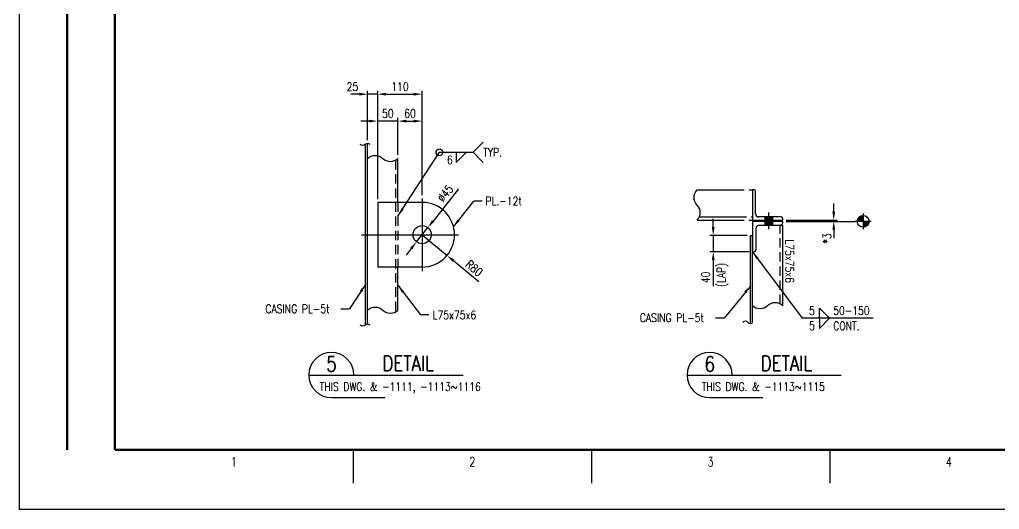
# Model space of a CAD drawing. Header units: millimetres. Extents: x 0 to 134087, y -49114 to 20834.
# Drawn here: x 46775 to 54046, y -48879 to -45241 of the extents above; entities that cross this region are included whole.
import ezdxf
from ezdxf.enums import TextEntityAlignment as Align

# ---------------------------------------------------------------- set-up
doc = ezdxf.new("R2010")
doc.units = ezdxf.units.MM
doc.header["$LTSCALE"] = 35
for name, pattern in [('JNK-CENTER', [34, 30, -1.5, 1, -1.5]), ('JNK-HIDDEN', [3, 2, -1]), ('JNK-PHANTOM', [15, 10, -1, 1, -1, 1, -1])]:
    doc.linetypes.add(name, pattern=pattern)
for name, color, linetype in [('CEN-R', 1, 'JNK-CENTER'), ('CON-C', 4, 'Continuous'), ('CON-G', 3, 'Continuous'), ('CON-W', 7, 'Continuous'), ('CON-Y', 2, 'Continuous'), ('Dim-W', 7, 'Continuous'), ('HID-Y', 2, 'JNK-HIDDEN'), ('PHA-M', 6, 'JNK-PHANTOM'), ('STL-OBJT', 7, 'Continuous'), ('TXT-Y', 2, 'Continuous')]:
    doc.layers.add(name, color=color, linetype=linetype)
doc.styles.add('ROMANS', font='ROMANS.shx', dxfattribs={"width": 0.8})
doc.styles.add('SIMPLEX', font='simplex.shx', dxfattribs={"width": 0.8})
doc.dimstyles.new('DIM25x3', dxfattribs={"dimscale": 25, "dimtxt": 2.5, "dimasz": 2.5, "dimexe": 1, "dimexo": 1, "dimgap": 1, "dimtad": 1, "dimdec": 0, "dimlfac": 0.4, "dimdsep": 46, "dimtxsty": 'SIMPLEX', "dimcen": 0, "dimclrt": 2, "dimazin": 2, "dimtfac": 1, "dimtdec": 0, "dimtmove": 2, "dimatfit": 2, "dimfxl": 0.18, "dimtfill": 1, "dimtolj": 1, "dimtzin": 0, "dimarcsym": 0})

# ---------------------------------------------------------------- blocks, each defined once
blk = doc.blocks.new('TITLE')
at = {"color": 7}
for p, q in [((0, 0), (0, 594.85)), ((99.02, 17.68), (99.02, 7.78)), ((169.76, 17.68), (169.76, 7.78)), ((240.49, 17.68), (240.49, 7.78)), ((841, 0), (0, 0))]:
    blk.add_line(p, q, dxfattribs=at)
at = {"color": 7, "const_width": 0.707}
for points in [[(14.15, 577.17), (14.15, 17.68)], [(28.29, 17.68), (28.29, 577.52)], [(28.29, 17.68), (823.67, 17.68)]]:
    blk.add_lwpolyline(points, dxfattribs=at)
at = {"color": 7, "style": 'ROMANS', "width": 0.7}
for s, p in [('1', (63.66, 14.15)), ('2', (134.39, 14.15)), ('3', (205.12, 14.15)), ('4', (275.85, 14.15))]:
    blk.add_text(s, height=2.83, dxfattribs=at).set_placement(p, align=Align.MIDDLE)
blk = doc.blocks.new('SECTITLE')
at = {"layer": 'CON-G'}
for p, q in [((-1.7, 0), (44.1, 0)), ((5, -6.7), (20.86, -6.7))]:
    blk.add_line(p, q, dxfattribs=at)
blk.add_arc((5, 0), 6.7, 0, 270, dxfattribs=at)
at = {"layer": 'CON-C', "style": 'SIMPLEX', "width": 0.8}
for tag, p in [('A', (5.06, 1.04)), ('ELEVATION', (27.83, 1.22))]:
    blk.add_attdef(tag, text='', height=4.5, dxfattribs=at).set_placement(p, align=Align.CENTER)
at = {"layer": 'CON-Y', "style": 'SIMPLEX', "width": 0.8}
blk.add_attdef('H0000-0000', (1.54, -4.72), '', height=2.5, dxfattribs=at)
blk.add_attdef('SCALE', text='', height=2.5, dxfattribs=at).set_placement((44.9, -3.72), align=Align.RIGHT)
blk = doc.blocks.new('*D2556')
at = {"layer": 'DEFPOINTS', "color": 0, "transparency": 16777216}
for p in [(49762.7, -46839), (49947, -46992.7)]:
    blk.add_point(p, dxfattribs=at)
at = {"layer": 'Dim-W', "color": 0, "lineweight": -2, "transparency": 16777216}
for p, q in [((49762.7, -46839), (49947, -46992.7)), ((50182, -47188.7), (49995, -47032.8))]:
    blk.add_line(p, q, dxfattribs=at)
at = {"layer": 'Dim-W', "color": 0, "transparency": 16777216}
blk.add_solid([(50001.7, -47024.8), (49988.3, -47040.8), (49947, -46992.7)], dxfattribs=at)
at = {"layer": 'Dim-W', "color": 2, "transparency": 16777216, "insert": (50148.5, -47087.5), "char_height": 62.5, "attachment_point": 5, "rotation": 320.17067, "style": 'SIMPLEX', "bg_fill": 3, "box_fill_scale": 1.1, "bg_fill_color": 256, "bg_fill_true_color": 13158600, "bg_fill_transparency": 0}
blk.add_mtext('\\A1;R80', dxfattribs=at)
blk = doc.blocks.new('*D2557')
at = {"layer": 'DEFPOINTS', "color": 0, "transparency": 16777216}
for p in [(49804.6, -46786.1), (49720.8, -46891.9)]:
    blk.add_point(p, dxfattribs=at)
at = {"layer": 'Dim-W', "color": 0, "lineweight": -2, "transparency": 16777216}
for p, q in [((50032.8, -46498.5), (49843.5, -46737.2)), ((49720.8, -46891.9), (49804.6, -46786.1)), ((49681.9, -46940.9), (49643.1, -46989.8))]:
    blk.add_line(p, q, dxfattribs=at)
at = {"layer": 'Dim-W', "color": 0, "transparency": 16777216}
for points in [[(49835.3, -46730.7), (49851.6, -46743.6), (49804.6, -46786.1)], [(49673.8, -46934.4), (49690.1, -46947.3), (49720.8, -46891.9)]]:
    blk.add_solid(points, dxfattribs=at)
at = {"layer": 'Dim-W', "color": 2, "transparency": 16777216, "insert": (49934, -46532.6), "char_height": 62.5, "attachment_point": 5, "rotation": 51.57857, "style": 'SIMPLEX', "bg_fill": 3, "box_fill_scale": 1.1, "bg_fill_color": 256, "bg_fill_true_color": 13158600, "bg_fill_transparency": 0}
blk.add_mtext('\\A1;∅45', dxfattribs=at)
blk = doc.blocks.new('*D2558')
at = {"layer": 'DEFPOINTS', "color": 0, "transparency": 16777216}
for p in [(49762.7, -45994.9), (49582.7, -46271.7), (49762.7, -46569)]:
    blk.add_point(p, dxfattribs=at)
at = {"layer": 'Dim-W', "color": 0, "lineweight": -2, "transparency": 16777216}
for p, q in [((49582.7, -46246.7), (49582.7, -45969.9)), ((49645.2, -45994.9), (49700.2, -45994.9)), ((49762.7, -46544), (49762.7, -45969.9))]:
    blk.add_line(p, q, dxfattribs=at)
at = {"layer": 'Dim-W', "color": 0, "transparency": 16777216}
for points in [[(49645.2, -45984.5), (49645.2, -46005.4), (49582.7, -45994.9)], [(49700.2, -45984.5), (49700.2, -46005.4), (49762.7, -45994.9)]]:
    blk.add_solid(points, dxfattribs=at)
at = {"layer": 'Dim-W', "color": 2, "transparency": 16777216, "insert": (49672.7, -45938.7), "char_height": 62.5, "attachment_point": 5, "style": 'SIMPLEX', "bg_fill": 3, "box_fill_scale": 1.1, "bg_fill_color": 256, "bg_fill_true_color": 13158600, "bg_fill_transparency": 0}
blk.add_mtext('\\A1;60', dxfattribs=at)
blk = doc.blocks.new('*D2559')
at = {"layer": 'DEFPOINTS', "color": 0, "transparency": 16777216}
blk.add_point((49432.7, -46599), dxfattribs=at)
at = {"layer": 'Dim-W', "color": 0, "lineweight": -2, "transparency": 16777216}
for p, q in [((49370.2, -45994.9), (49307.7, -45994.9)), ((49432.7, -46574), (49432.7, -45969.9)), ((49582.7, -45994.9), (49432.7, -45994.9)), ((49645.2, -45994.9), (49707.7, -45994.9))]:
    blk.add_line(p, q, dxfattribs=at)
at = {"layer": 'Dim-W', "color": 0, "transparency": 16777216}
for points in [[(49370.2, -45984.5), (49370.2, -46005.4), (49432.7, -45994.9)], [(49645.2, -45984.5), (49645.2, -46005.4), (49582.7, -45994.9)]]:
    blk.add_solid(points, dxfattribs=at)
at = {"layer": 'Dim-W', "color": 2, "transparency": 16777216, "insert": (49507.7, -45938.7), "char_height": 62.5, "attachment_point": 5, "style": 'SIMPLEX', "bg_fill": 3, "box_fill_scale": 1.1, "bg_fill_color": 256, "bg_fill_true_color": 13158600, "bg_fill_transparency": 0}
blk.add_mtext('\\A1;50', dxfattribs=at)
at = {"layer": 'DEFPOINTS', "color": 0, "transparency": 16777216}
for p in [(49432.7, -45994.9), (49582.7, -45994.9)]:
    blk.add_point(p, dxfattribs=at)
blk = doc.blocks.new('*D2560')
at = {"layer": 'DEFPOINTS', "color": 0, "transparency": 16777216}
for p in [(49762.7, -45794.9), (49432.7, -46599), (49762.7, -46569)]:
    blk.add_point(p, dxfattribs=at)
at = {"layer": 'Dim-W', "color": 0, "lineweight": -2, "transparency": 16777216}
for p, q in [((49432.7, -46574), (49432.7, -45769.9)), ((49495.2, -45794.9), (49700.2, -45794.9)), ((49762.7, -46544), (49762.7, -45769.9))]:
    blk.add_line(p, q, dxfattribs=at)
at = {"layer": 'Dim-W', "color": 0, "transparency": 16777216}
for points in [[(49495.2, -45784.5), (49495.2, -45805.4), (49432.7, -45794.9)], [(49700.2, -45784.5), (49700.2, -45805.4), (49762.7, -45794.9)]]:
    blk.add_solid(points, dxfattribs=at)
at = {"layer": 'Dim-W', "color": 2, "transparency": 16777216, "insert": (49597.7, -45738.7), "char_height": 62.5, "attachment_point": 5, "style": 'SIMPLEX', "bg_fill": 3, "box_fill_scale": 1.1, "bg_fill_color": 256, "bg_fill_true_color": 13158600, "bg_fill_transparency": 0}
blk.add_mtext('\\A1;110', dxfattribs=at)
blk = doc.blocks.new('*D2561')
at = {"layer": 'DEFPOINTS', "color": 0, "transparency": 16777216}
for p in [(49357.7, -45794.9), (49357.7, -46162), (49432.7, -46599)]:
    blk.add_point(p, dxfattribs=at)
at = {"layer": 'Dim-W', "color": 0, "lineweight": -2, "transparency": 16777216}
for p, q in [((49295.2, -45794.9), (49232.7, -45794.9)), ((49357.7, -46137), (49357.7, -45769.9)), ((49432.7, -45794.9), (49357.7, -45794.9)), ((49432.7, -46574), (49432.7, -45769.9)), ((49495.2, -45794.9), (49557.7, -45794.9))]:
    blk.add_line(p, q, dxfattribs=at)
at = {"layer": 'Dim-W', "color": 0, "transparency": 16777216}
blk.add_solid([(49495.2, -45784.5), (49495.2, -45805.4), (49432.7, -45794.9)], dxfattribs=at)
at = {"layer": 'Dim-W', "color": 2, "transparency": 16777216, "insert": (49245, -45738.8), "char_height": 62.5, "attachment_point": 5, "style": 'SIMPLEX', "bg_fill": 3, "box_fill_scale": 1.1, "bg_fill_color": 256, "bg_fill_true_color": 13158600, "bg_fill_transparency": 0}
blk.add_mtext('\\A1;25', dxfattribs=at)
at = {"layer": 'Dim-W', "color": 0, "transparency": 16777216}
blk.add_solid([(49295.2, -45784.5), (49295.2, -45805.4), (49357.7, -45794.9)], dxfattribs=at)
blk = doc.blocks.new('*D2562')
at = {"layer": 'DEFPOINTS', "color": 0, "transparency": 16777216}
for p in [(52198.6, -46845), (51922.5, -46965), (52213.6, -46965)]:
    blk.add_point(p, dxfattribs=at)
at = {"layer": 'Dim-W', "color": 0, "lineweight": -2, "transparency": 16777216}
for p, q in [((51922.5, -46782.5), (51922.5, -46720)), ((52173.6, -46845), (51897.5, -46845)), ((51922.5, -46845), (51922.5, -46965)), ((52188.6, -46965), (51897.5, -46965)), ((51922.5, -47027.5), (51922.5, -47220.9))]:
    blk.add_line(p, q, dxfattribs=at)
at = {"layer": 'Dim-W', "color": 0, "transparency": 16777216}
for points in [[(51912, -46782.5), (51932.9, -46782.5), (51922.5, -46845)], [(51912, -47027.5), (51932.9, -47027.5), (51922.5, -46965)]]:
    blk.add_solid(points, dxfattribs=at)
at = {"layer": 'Dim-W', "color": 2, "transparency": 16777216, "insert": (51866.2, -47155.4), "char_height": 62.5, "attachment_point": 5, "rotation": 90, "style": 'SIMPLEX', "bg_fill": 3, "box_fill_scale": 1.1, "bg_fill_color": 256, "bg_fill_true_color": 13158600, "bg_fill_transparency": 0}
blk.add_mtext('\\A1;40', dxfattribs=at)
blk = doc.blocks.new('*D2563')
at = {"layer": 'DEFPOINTS', "color": 0, "transparency": 16777216}
for p in [(52438.6, -46731), (52438.6, -46740), (52817.2, -46740)]:
    blk.add_point(p, dxfattribs=at)
at = {"layer": 'Dim-W', "color": 0, "lineweight": -2, "transparency": 16777216}
for p, q in [((52817.2, -46668.5), (52817.2, -46606)), ((52463.6, -46731), (52842.2, -46731)), ((52463.6, -46740), (52842.2, -46740)), ((52817.2, -46731), (52817.2, -46740)), ((52817.2, -46802.5), (52817.2, -46865))]:
    blk.add_line(p, q, dxfattribs=at)
at = {"layer": 'Dim-W', "color": 0, "transparency": 16777216}
blk.add_solid([(52806.8, -46668.5), (52827.6, -46668.5), (52817.2, -46731)], dxfattribs=at)
at = {"layer": 'Dim-W', "color": 2, "transparency": 16777216, "insert": (52767, -46866.9), "char_height": 62.5, "attachment_point": 5, "rotation": 90, "style": 'SIMPLEX', "bg_fill": 3, "box_fill_scale": 1.1, "bg_fill_color": 256, "bg_fill_true_color": 13158600, "bg_fill_transparency": 0}
blk.add_mtext('\\A1;*3', dxfattribs=at)
at = {"layer": 'Dim-W', "color": 0, "transparency": 16777216}
blk.add_solid([(52806.8, -46802.5), (52827.6, -46802.5), (52817.2, -46740)], dxfattribs=at)
blk = doc.blocks.new('FS-MARK')
h = blk.add_hatch(color=256)
edge = h.paths.add_edge_path()
edge.add_arc((0, 0), 1.75, 90, 180)
edge.add_line((-1.75, 0), (0, 0))
edge.add_line((0, 0), (0, 1.75))
h = blk.add_hatch(color=256)
edge = h.paths.add_edge_path()
edge.add_line((0, 0), (0, -1.75))
edge.add_arc((0, 0), 1.75, 270, 360)
edge.add_line((1.75, 0), (0, 0))
for p, q in [((2.33, 0), (-2.33, 0)), ((0, 2.33), (0, -2.33))]:
    blk.add_line(p, q)
blk.add_circle((0, 0), 1.75)
at = {"layer": 'CON-Y', "style": 'SIMPLEX', "width": 0.8}
blk.add_attdef('F.S.', (3.19, 1), '', height=2.5, dxfattribs=at)

msp = doc.modelspace()

# ---------------------------------------------------------------- hatches: boundary and pattern name
at = {"layer": 'CON-W'}
h = msp.add_hatch(color=256, dxfattribs=at)
h.paths.add_polyline_path([(52362.0505, -46766.9622), (52305.0505, -46766.9622), (52305.0505, -46739.9622), (52362.0505, -46739.9622)])
h.paths.add_polyline_path([(52362.0505, -46730.9622), (52305.0505, -46730.9622), (52305.0505, -46703.9622), (52362.0505, -46703.9622)])

# ---------------------------------------------------------------- linework, layer by layer
for points in [[(50015.3727, -46226.8948), (50015.3727, -46301.8948), (50090.3727, -46226.8948)], [(52710.6039, -47459.674), (52710.6039, -47384.674), (52785.6039, -47459.674)], [(52710.6039, -47459.674), (52710.6039, -47534.674), (52785.6039, -47459.674)]]:
    msp.add_lwpolyline(points)
at = {"layer": 'CEN-R'}
for p, q in [((49762.6999, -46569.0124), (49762.6999, -47109.0124)), ((52333.5505, -46673.9622), (52333.5505, -46796.9622)), ((49312.6999, -46839.0124), (50032.6999, -46839.0124))]:
    msp.add_line(p, q, dxfattribs=at)
at = {"layer": 'CON-G'}
for p, q in [((49342.6999, -47508.241), (49342.6999, -46166.7161)), ((49357.6999, -47503.4929), (49357.6999, -46161.968)), ((49582.6999, -46599.0124), (49582.6999, -46271.7325)), ((49432.6999, -46599.0124), (49432.6999, -47079.0124)), ((49762.6999, -46599.0124), (49432.6999, -46599.0124)), ((52420.5505, -46766.9622), (52438.5505, -46766.9622)), ((52438.5505, -47366.9261), (52438.5505, -46766.9622)), ((52198.5505, -47500.4247), (52198.5505, -46844.9622)), ((52198.5505, -46844.9622), (52213.5505, -46844.9622)), ((52213.5505, -47491.1821), (52213.5505, -46844.9622)), ((49762.6999, -47079.0124), (49432.6999, -47079.0124)), ((49582.6999, -47398.9713), (49582.6999, -47079.0124))]:
    msp.add_line(p, q, dxfattribs=at)
msp.add_lwpolyline([(52213.5505, -46739.9622), (52213.5505, -46964.9622), (52222.5505, -46964.9622, 0.414213562), (52240.5505, -46946.9622), (52240.5505, -46792.4622, -0.414213562), (52266.0505, -46766.9622), (52420.5505, -46766.9622, 0.414213562), (52438.5505, -46748.9622), (52438.5505, -46739.9622)], format="xyb", close=True, dxfattribs=at)
msp.add_circle((49762.6999, -46839.0124), 67.5, dxfattribs=at)
msp.add_arc((49762.6999, -46839.0124), 240, 270, 90, dxfattribs=at)
at = {"layer": 'CON-W'}
for p, q in [((49890.3727, -46226.8948), (50140.3727, -46226.8948)), ((53110.4629, -47459.674), (52583.6668, -47459.674))]:
    msp.add_line(p, q, dxfattribs=at)
for points in [[(49375.9879, -46169.1446, 0.395558575), (49339.6999, -46169.1446, -0.395558575), (49303.4119, -46169.1446)], [(49357.6999, -46271.7325, -0.395558575), (49470.1999, -46271.7325, 0.395558575), (49582.6999, -46271.7325)], [(49357.6999, -47398.9713, -0.395558575), (49470.1999, -47398.9713, 0.395558575), (49582.6999, -47398.9713, 0.395558575)], [(49375.9879, -47510.6695, 0.395558575), (49339.6999, -47510.6695, -0.395558575), (49303.4119, -47510.6695)]]:
    msp.add_lwpolyline(points, format="xyb", dxfattribs=at)
msp.add_lwpolyline([(50215.3727, -46151.8948), (50140.3727, -46226.8948), (50215.3727, -46301.8948)], dxfattribs=at)
msp.add_circle((49890.3727, -46226.8948), 25, dxfattribs=at)
at = {"layer": 'Dim-W'}
for p, q in [((50208.2903, -46588.5549), (50145.7903, -46588.5549)), ((49159.8088, -47389.5063), (49222.3088, -47389.5063)), ((49811.7925, -47435.1908), (49749.2925, -47435.1908))]:
    msp.add_line(p, q, dxfattribs=at)
at = {"layer": 'HID-Y'}
for p, q in [((49564.6999, -46284.5445), (49564.6999, -47411.7833)), ((49582.6999, -46599.0124), (49582.6999, -47079.0124)), ((52305.0505, -46703.9622), (52305.0505, -46730.9622)), ((52305.0505, -46739.9622), (52305.0505, -46766.9622)), ((52362.0505, -46703.9622), (52362.0505, -46730.9622)), ((52362.0505, -46739.9622), (52362.0505, -46766.9622)), ((52420.5505, -47353.9512), (52420.5505, -46766.9622))]:
    msp.add_line(p, q, dxfattribs=at)
at = {"layer": 'PHA-M'}
for p, q in [((51803.4236, -46505.9622), (52213.5505, -46505.9622)), ((51803.4236, -46730.9622), (52213.5505, -46730.9622)), ((51819.2769, -46706.9622), (52213.5505, -46706.9622))]:
    msp.add_line(p, q, dxfattribs=at)
msp.add_lwpolyline([(52438.5505, -46730.9622), (52438.5505, -46720.4622, 0.414213562), (52425.0505, -46706.9622), (52258.5505, -46706.9622, -0.414213562), (52237.5505, -46685.9622), (52237.5505, -46519.4622, 0.414213562), (52224.0505, -46505.9622), (52213.5505, -46505.9622), (52213.5505, -46730.9622)], format="xyb", close=True, dxfattribs=at)
at = {"layer": 'STL-OBJT'}
msp.add_line((52003.5382, -47459.674), (51938.3967, -47459.674), dxfattribs=at)
at = {"layer": 'STL-OBJT', "flags": 128}
for points in [[(51803.4236, -46730.9622, 0.4), (51803.4236, -46618.4622, -0.4), (51803.4236, -46505.9622, -0.4)], [(52438.5505, -47366.9261, 0.4), (52326.0505, -47366.9261, -0.4), (52213.5505, -47366.9261, -0.4)]]:
    msp.add_lwpolyline(points, format="xyb", dxfattribs=at)
at = {"layer": 'STL-OBJT'}
msp.add_lwpolyline([(52213.5505, -47491.1821, -0.535183758), (52178.4273, -47491.1821, 0.535183758), (52143.3041, -47491.1821)], format="xyb", dxfattribs=at)

# ---------------------------------------------------------------- block references
at = {"linetype": 'ByBlock', "xscale": 24.99999999749996, "yscale": 24.99999999749996, "zscale": 24.99999999749996}
msp.add_blockref('TITLE', (46774.7711, -48879.4503), dxfattribs=at)
at = {"layer": 'CON-W', "xscale": 25, "yscale": 25, "zscale": 25}
msp.add_blockref('SECTITLE', (48963.4158, -47880.9652), dxfattribs=at).add_auto_attribs({'H0000-0000': 'THIS DWG. & -1111, -1113~1116', 'A': '5', 'ELEVATION': 'DETAIL'})
at = {"layer": 'CON-W'}
ref = msp.add_blockref('SECTITLE', (51770.4783, -47880.9652), dxfattribs=dict(at, xscale=25, yscale=25, zscale=25))
ref.add_attrib('H0000-0000', 'THIS DWG. & -1113~1115', (51838.0433, -47998.9652), dxfattribs={"layer": 'CON-Y', "height": 62.5, "style": 'SIMPLEX', "width": 0.8})
ref.add_attrib('A', '6', dxfattribs={"layer": 'CON-C', "height": 112.5, "style": 'SIMPLEX', "width": 0.8}).set_placement((51896.9783, -47854.9652), align=Align.CENTER)
ref.add_attrib('ELEVATION', 'DETAIL', dxfattribs={"layer": 'CON-C', "height": 112.5, "style": 'SIMPLEX', "width": 0.8}).set_placement((52466.2283, -47850.4652), align=Align.CENTER)
at = {"layer": 'STL-OBJT', "xscale": 25, "yscale": 25, "zscale": 25}
msp.add_blockref('FS-MARK', (53035.3457, -46739.9622), dxfattribs=at)

# ---------------------------------------------------------------- texts
at = {"layer": 'CON-W', "color": 2, "style": 'SIMPLEX', "width": 0.8}
for s, p in [('5', (52633.779, -47434.674)), ('50-150', (52813.2559, -47434.674)), ('5', (52633.779, -47547.174)), ('CONT.', (52813.2559, -47547.174))]:
    msp.add_text(s, height=62.5, dxfattribs=at).set_placement(p)
at = {"layer": 'CON-Y', "style": 'SIMPLEX', "width": 0.8}
msp.add_text('L75x75x6', height=62.5, rotation=270, dxfattribs=at).set_placement((52457.9999, -46873.7121))
msp.add_text('CASING PL-5t', height=62.5, dxfattribs=at).set_placement((51377.9091, -47486.9973))
at = {"layer": 'Dim-W', "color": 2, "style": 'SIMPLEX', "width": 0.8}
for s, p in [('PL.-12t', (50232.1718, -46619.8049)), ('CASING PL-5t', (48599.424, -47420.7563)), ('L75x75x6', (49840.1423, -47466.4408))]:
    msp.add_text(s, height=62.5, dxfattribs=at).set_placement(p)
at = {"layer": 'TXT-Y', "style": 'SIMPLEX', "width": 0.8}
msp.add_text('TYP.', height=62.5, dxfattribs=at).set_placement((50216.0909, -46226.3948), align=Align.MIDDLE_LEFT)
msp.add_text('6', height=62.5, dxfattribs=at).set_placement((49946.6227, -46314.3948))

# ---------------------------------------------------------------- leaders
at = {"layer": 'CON-W'}
for points in [[(49582.6999, -46700.4856), (49890.3727, -46226.8948)], [(49993.8853, -46780.2917), (50145.7903, -46588.5549)], [(49342.6999, -47207.966), (49222.3088, -47389.5063)], [(49582.6999, -47214.4138), (49749.2925, -47435.1908)]]:
    msp.add_leader(points, dimstyle='DIM25x3', override={"dimlfac": 0.333333, "dimtmove": 0, "dimatfit": 3}, dxfattribs=at)

# ---------------------------------------------------------------- next in the draw order: dimensions: what is measured, and where the dimension line sits
at = {"layer": 'Dim-W'}
dim = msp.add_linear_dim(base=(52817.2112, -46739.9622), p1=(52438.5505, -46730.9622), p2=(52438.5505, -46739.9622), angle=90, text='*<>', dimstyle='DIM25x3', override={"dimlfac": 0.333333}, dxfattribs=at)
dim.commit()
dim.dimension.update_dxf_attribs({"geometry": '*D2563', "text_midpoint": (52767.0392, -46866.8862), "dimtype": 160})
dim = msp.add_linear_dim(base=(51922.4508, -46964.9622), p1=(52198.5505, -46844.9622), p2=(52213.5505, -46964.9622), angle=90, dimstyle='DIM25x3', override={"dimlfac": 0.333333, "dimtmove": 0, "dimatfit": 3}, dxfattribs=at)
dim.commit()
dim.dimension.update_dxf_attribs({"geometry": '*D2562', "text_midpoint": (51922.4508, -47155.4384), "dimtype": 160})
dim = msp.add_radius_dim(center=(49762.6999, -46839.0124), mpoint=(49947.0092, -46992.7331), dimstyle='DIM25x3', override={"dimlfac": 0.333333, "dimtmove": 0, "dimatfit": 3}, dxfattribs=at)
dim.commit()
dim.dimension.update_dxf_attribs({"geometry": '*D2556', "text_midpoint": (50148.5137, -47087.5487)})

# ---------------------------------------------------------------- next in the draw order: linework, layer by layer
at = {"layer": 'STL-OBJT'}
msp.add_line((52842.2112, -46739.9622), (52977.0124, -46739.9622), dxfattribs=at)

# ---------------------------------------------------------------- next in the draw order: texts
at = {"layer": 'Dim-W', "color": 2, "style": 'SIMPLEX', "width": 0.8}
msp.add_text('(LAP)', height=62.5, rotation=90, dxfattribs=at).set_placement((52012.9397, -47227.851))

# ---------------------------------------------------------------- next in the draw order: dimensions: what is measured, and where the dimension line sits
at = {"layer": 'Dim-W'}
dim = msp.add_diameter_dim_2p(p1=(49720.7526, -46891.896), p2=(49804.6471, -46786.1288), dimstyle='DIM25x3', override={"dimlfac": 0.333333, "dimtmove": 0, "dimatfit": 3}, dxfattribs=at)
dim.commit()
dim.dimension.update_dxf_attribs({"geometry": '*D2557', "text_midpoint": (49978.0396, -46567.5299), "dimtype": 163})

# ---------------------------------------------------------------- next in the draw order: leaders
for points in [[(52213.5505, -46964.9622), (52583.6668, -47459.674)], [(52198.5505, -47220.03), (52003.5382, -47459.674)]]:
    msp.add_leader(points, dimstyle='DIM25x3', override={"dimgap": 1, "dimtad": 0, "dimlfac": 0.333333}, dxfattribs=at)

# ---------------------------------------------------------------- next in the draw order: dimensions: what is measured, and where the dimension line sits
dim = msp.add_linear_dim(base=(49762.6999, -45994.9432), p1=(49582.6999, -46271.7325), p2=(49762.6999, -46569.0124), dimstyle='DIM25x3', override={"dimlfac": 0.333333, "dimtmove": 0, "dimatfit": 3}, dxfattribs=at)
dim.commit()
dim.dimension.update_dxf_attribs({"geometry": '*D2558', "text_midpoint": (49672.6999, -45938.6932)})

# ---------------------------------------------------------------- next in the draw order: dimensions: what is measured, and where the dimension line sits
dim = msp.add_linear_dim(base=(49432.6999, -45994.9432), p1=(49582.6999, -45994.9432), p2=(49432.6999, -46599.0124), dimstyle='DIM25x3', override={"dimlfac": 0.333333, "dimtmove": 0, "dimatfit": 3}, dxfattribs=at)
dim.commit()
dim.dimension.update_dxf_attribs({"geometry": '*D2559', "text_midpoint": (49507.6999, -45938.6932)})

# ---------------------------------------------------------------- next in the draw order: dimensions: what is measured, and where the dimension line sits
dim = msp.add_linear_dim(base=(49762.6999, -45794.9432), p1=(49432.6999, -46599.0124), p2=(49762.6999, -46569.0124), dimstyle='DIM25x3', override={"dimlfac": 0.333333, "dimtmove": 0}, dxfattribs=at)
dim.commit()
dim.dimension.update_dxf_attribs({"geometry": '*D2560', "text_midpoint": (49597.6999, -45794.9432), "dimtype": 160})

# ---------------------------------------------------------------- next in the draw order: dimensions: what is measured, and where the dimension line sits
dim = msp.add_linear_dim(base=(49357.6999, -45794.9432), p1=(49432.6999, -46599.0124), p2=(49357.6999, -46161.968), dimstyle='DIM25x3', override={"dimlfac": 0.333333}, dxfattribs=at)
dim.commit()
dim.dimension.update_dxf_attribs({"geometry": '*D2561', "text_midpoint": (49244.9899, -45738.8238), "dimtype": 160})

doc.saveas('drawing.dxf')
